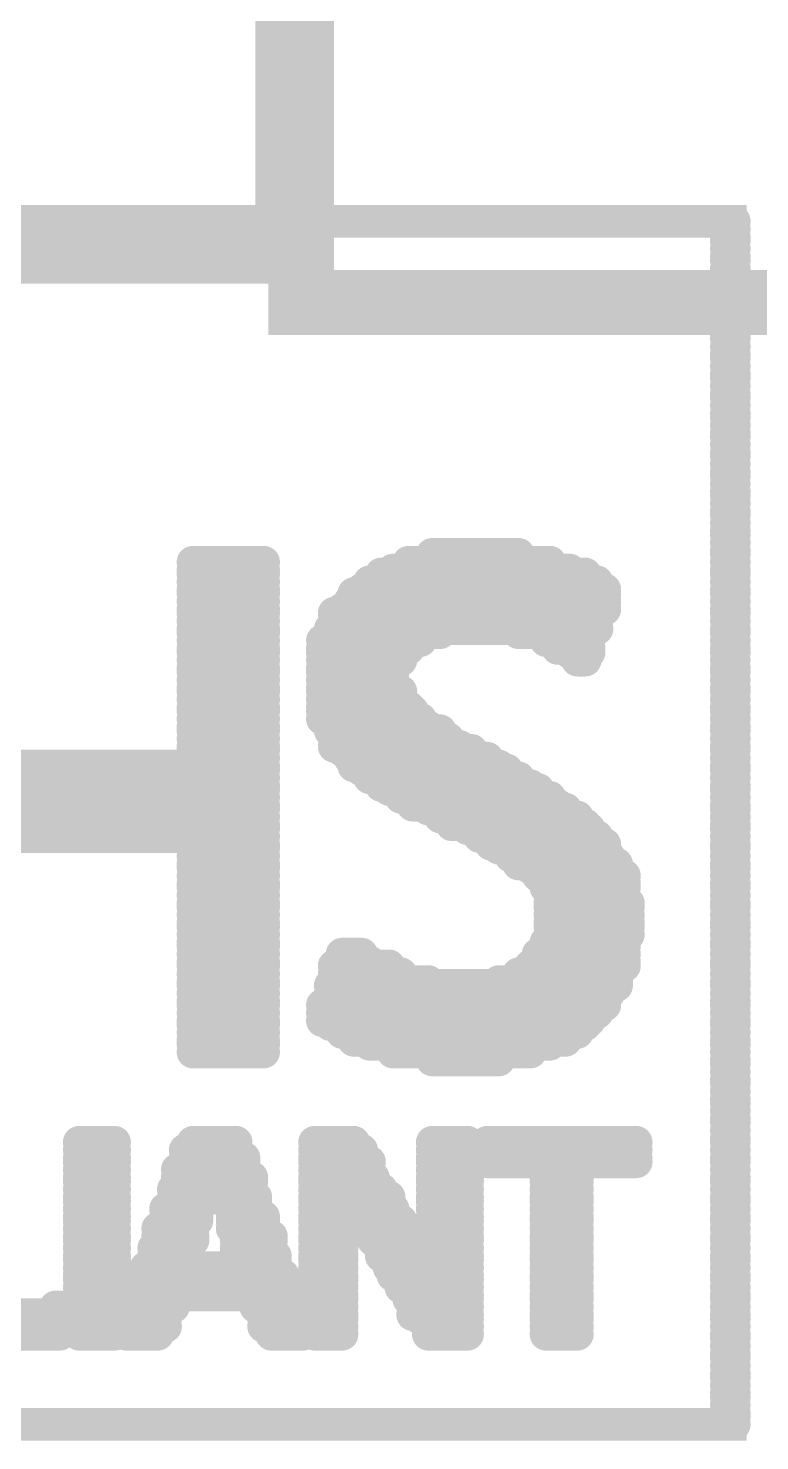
# Model space of a CAD drawing. Extents: x -10 to 105, y 1 to 70.
# Drawn here: x 57.11 to 59.95, y 11.35 to 16.84 of the extents above; entities that cross this region are included whole.
import ezdxf

# ---------------------------------------------------------------- set-up
doc = ezdxf.new("R2010")
doc.units = 0
doc.header["$MEASUREMENT"] = 0
doc.layers.get('0').update_dxf_attribs({"color": 4, "linetype": 'CONTINUOUS'})
for name, color, linetype in [('2D_LINE_126', 56, 'CONTINUOUS'), ('PART_BOT_COPPER_01', 56, 'CONTINUOUS'), ('PART_BOT_COPPER_126', 56, 'CONTINUOUS')]:
    doc.layers.add(name, color=color, linetype=linetype)

# ---------------------------------------------------------------- blocks, each defined once
blk = doc.blocks.new('SMOOTH_0$127')
at = {"const_width": 0.0635}
blk.add_lwpolyline([(-0.03175, 0, 1), (0.03175, 0, 1)], format="xyb", close=True, dxfattribs=at)
blk = doc.blocks.new('DRAWING_5815')
at = {"layer": '2D_LINE_126', "const_width": 0.127}
for points in [[(-6.59892, 4.67868), (-0.19812, 4.67868)], [(-0.2286, 4.6482), (-0.19812, 4.6482)], [(-0.2286, 4.61772), (-0.19812, 4.61772)], [(-0.2286, 4.60248), (-0.19812, 4.60248)], [(-0.2286, 4.572), (-0.19812, 4.572)], [(-0.2286, 4.54152), (-0.19812, 4.54152)], [(-0.2286, 4.52628), (-0.19812, 4.52628)], [(-0.2286, 4.4958), (-0.19812, 4.4958)], [(-0.2286, 4.46532), (-0.19812, 4.46532)], [(-0.2286, 4.45008), (-0.19812, 4.45008)], [(-0.2286, 4.4196), (-0.19812, 4.4196)], [(-0.2286, 4.38912), (-0.19812, 4.38912)], [(-0.2286, 4.37388), (-0.19812, 4.37388)], [(-0.2286, 4.3434), (-0.19812, 4.3434)], [(-0.2286, 4.31292), (-0.19812, 4.31292)], [(-0.2286, 4.29768), (-0.19812, 4.29768)], [(-0.2286, 4.2672), (-0.19812, 4.2672)], [(-0.2286, 4.23672), (-0.19812, 4.23672)], [(-0.2286, 4.22148), (-0.19812, 4.22148)], [(-0.2286, 4.191), (-0.19812, 4.191)], [(-0.2286, 4.16052), (-0.19812, 4.16052)], [(-0.2286, 4.14528), (-0.19812, 4.14528)], [(-0.2286, 4.1148), (-0.19812, 4.1148)], [(-0.2286, 4.08432), (-0.19812, 4.08432)], [(-0.2286, 4.06908), (-0.19812, 4.06908)], [(-0.2286, 4.0386), (-0.19812, 4.0386)], [(-0.2286, 4.00812), (-0.19812, 4.00812)], [(-0.2286, 3.99288), (-0.19812, 3.99288)], [(-0.2286, 3.9624), (-0.19812, 3.9624)], [(-0.2286, 3.93192), (-0.19812, 3.93192)], [(-0.2286, 3.91668), (-0.19812, 3.91668)], [(-0.2286, 3.8862), (-0.19812, 3.8862)], [(-0.2286, 3.85572), (-0.19812, 3.85572)], [(-0.2286, 3.84048), (-0.19812, 3.84048)], [(-0.2286, 3.81), (-0.19812, 3.81)], [(-0.2286, 3.77952), (-0.19812, 3.77952)], [(-0.2286, 3.76428), (-0.19812, 3.76428)], [(-0.2286, 3.7338), (-0.19812, 3.7338)], [(-0.2286, 3.70332), (-0.19812, 3.70332)], [(-0.2286, 3.68808), (-0.19812, 3.68808)], [(-0.2286, 3.6576), (-0.19812, 3.6576)], [(-0.2286, 3.62712), (-0.19812, 3.62712)], [(-0.2286, 3.61188), (-0.19812, 3.61188)], [(-0.2286, 3.5814), (-0.19812, 3.5814)], [(-0.2286, 3.55092), (-0.19812, 3.55092)], [(-0.2286, 3.53568), (-0.19812, 3.53568)], [(-0.2286, 3.5052), (-0.19812, 3.5052)], [(-0.2286, 3.47472), (-0.19812, 3.47472)], [(-0.2286, 3.45948), (-0.19812, 3.45948)], [(-0.2286, 3.429), (-0.19812, 3.429)], [(-0.2286, 3.39852), (-0.19812, 3.39852)], [(-2.30124, 3.3528), (-2.02692, 3.3528)], [(-1.46304, 3.3528), (-0.9144, 3.3528)], [(-1.3716, 3.38328), (-1.03632, 3.38328)], [(-0.2286, 3.38328), (-0.19812, 3.38328)], [(-0.2286, 3.3528), (-0.19812, 3.3528)], [(-2.30124, 3.32232), (-2.02692, 3.32232)], [(-2.30124, 3.30708), (-2.02692, 3.30708)], [(-1.56972, 3.30708), (-0.77724, 3.30708)], [(-1.524, 3.32232), (-0.8382, 3.32232)], [(-0.2286, 3.32232), (-0.19812, 3.32232)], [(-0.2286, 3.30708), (-0.19812, 3.30708)], [(-2.30124, 3.2766), (-2.02692, 3.2766)], [(-2.30124, 3.24612), (-2.02692, 3.24612)], [(-1.64592, 3.24612), (-0.70104, 3.24612)], [(-1.61544, 3.2766), (-0.73152, 3.2766)], [(-0.2286, 3.2766), (-0.19812, 3.2766)], [(-0.2286, 3.24612), (-0.19812, 3.24612)], [(-2.30124, 3.23088), (-2.02692, 3.23088)], [(-2.30124, 3.2004), (-2.02692, 3.2004)], [(-1.69164, 3.2004), (-0.70104, 3.2004)], [(-1.6764, 3.23088), (-0.70104, 3.23088)], [(-0.2286, 3.23088), (-0.19812, 3.23088)], [(-0.2286, 3.2004), (-0.19812, 3.2004)], [(-2.30124, 3.16992), (-2.02692, 3.16992)], [(-2.30124, 3.15468), (-2.02692, 3.15468)], [(-2.30124, 3.1242), (-2.02692, 3.1242)], [(-1.7526, 3.15468), (-0.73152, 3.15468)], [(-1.7526, 3.1242), (-0.73152, 3.1242)], [(-1.72212, 3.16992), (-0.70104, 3.16992)], [(-0.2286, 3.16992), (-0.19812, 3.16992)], [(-0.2286, 3.15468), (-0.19812, 3.15468)], [(-0.2286, 3.1242), (-0.19812, 3.1242)], [(-2.30124, 3.09372), (-2.02692, 3.09372)], [(-2.30124, 3.07848), (-2.02692, 3.07848)], [(-1.76784, 3.09372), (-0.73152, 3.09372)], [(-1.76784, 3.07848), (-1.34112, 3.07848)], [(-1.03632, 3.07848), (-0.762, 3.07848)], [(-0.2286, 3.09372), (-0.19812, 3.09372)], [(-0.2286, 3.07848), (-0.19812, 3.07848)], [(-2.30124, 3.048), (-2.02692, 3.048)], [(-2.30124, 3.01752), (-2.02692, 3.01752)], [(-1.79832, 3.048), (-1.41732, 3.048)], [(-1.79832, 3.01752), (-1.46304, 3.01752)], [(-0.92964, 3.048), (-0.762, 3.048)], [(-0.88392, 3.01752), (-0.762, 3.01752)], [(-0.2286, 3.048), (-0.19812, 3.048)], [(-0.2286, 3.01752), (-0.19812, 3.01752)], [(-2.30124, 3.00228), (-2.02692, 3.00228)], [(-2.30124, 2.9718), (-2.02692, 2.9718)], [(-1.79832, 3.00228), (-1.49352, 3.00228)], [(-1.79832, 2.9718), (-1.49352, 2.9718)], [(-0.8382, 3.00228), (-0.762, 3.00228)], [(-0.80772, 2.9718), (-0.77724, 2.9718)], [(-0.2286, 3.00228), (-0.19812, 3.00228)], [(-0.2286, 2.9718), (-0.19812, 2.9718)], [(-2.30124, 2.94132), (-2.02692, 2.94132)], [(-2.30124, 2.92608), (-2.02692, 2.92608)], [(-1.79832, 2.94132), (-1.524, 2.94132)], [(-1.79832, 2.92608), (-1.524, 2.92608)], [(-0.2286, 2.94132), (-0.19812, 2.94132)], [(-0.2286, 2.92608), (-0.19812, 2.92608)], [(-2.30124, 2.8956), (-2.02692, 2.8956)], [(-2.30124, 2.86512), (-2.02692, 2.86512)], [(-2.30124, 2.84988), (-2.02692, 2.84988)], [(-1.79832, 2.8956), (-1.524, 2.8956)], [(-1.79832, 2.86512), (-1.524, 2.86512)], [(-1.79832, 2.84988), (-1.49352, 2.84988)], [(-0.2286, 2.8956), (-0.19812, 2.8956)], [(-0.2286, 2.86512), (-0.19812, 2.86512)], [(-0.2286, 2.84988), (-0.19812, 2.84988)], [(-2.30124, 2.8194), (-2.02692, 2.8194)], [(-1.79832, 2.8194), (-1.49352, 2.8194)], [(-0.2286, 2.8194), (-0.19812, 2.8194)], [(-2.30124, 2.78892), (-2.02692, 2.78892)], [(-2.30124, 2.77368), (-2.02692, 2.77368)], [(-2.30124, 2.7432), (-2.02692, 2.7432)], [(-1.79832, 2.78892), (-1.46304, 2.78892)], [(-1.79832, 2.77368), (-1.4478, 2.77368)], [(-1.79832, 2.7432), (-1.41732, 2.7432)], [(-0.2286, 2.78892), (-0.19812, 2.78892)], [(-0.2286, 2.77368), (-0.19812, 2.77368)], [(-0.2286, 2.7432), (-0.19812, 2.7432)], [(-2.30124, 2.71272), (-2.02692, 2.71272)], [(-2.30124, 2.69748), (-2.02692, 2.69748)], [(-1.76784, 2.71272), (-1.38684, 2.71272)], [(-1.76784, 2.69748), (-1.34112, 2.69748)], [(-0.2286, 2.71272), (-0.19812, 2.71272)], [(-0.2286, 2.69748), (-0.19812, 2.69748)], [(-2.30124, 2.667), (-2.02692, 2.667)], [(-2.30124, 2.63652), (-2.02692, 2.63652)], [(-1.7526, 2.667), (-1.31064, 2.667)], [(-1.7526, 2.63652), (-1.26492, 2.63652)], [(-0.2286, 2.667), (-0.19812, 2.667)], [(-0.2286, 2.63652), (-0.19812, 2.63652)], [(-2.30124, 2.62128), (-2.02692, 2.62128)], [(-2.30124, 2.5908), (-2.02692, 2.5908)], [(-1.72212, 2.62128), (-1.2192, 2.62128)], [(-1.69164, 2.5908), (-1.15824, 2.5908)], [(-0.2286, 2.62128), (-0.19812, 2.62128)], [(-0.2286, 2.5908), (-0.19812, 2.5908)], [(-3.3528, 2.56032), (-2.02692, 2.56032)], [(-3.3528, 2.54508), (-2.02692, 2.54508)], [(-1.6764, 2.56032), (-1.11252, 2.56032)], [(-1.64592, 2.54508), (-1.08204, 2.54508)], [(-0.2286, 2.56032), (-0.19812, 2.56032)], [(-0.2286, 2.54508), (-0.19812, 2.54508)], [(-3.3528, 2.5146), (-2.02692, 2.5146)], [(-3.3528, 2.48412), (-2.02692, 2.48412)], [(-3.3528, 2.46888), (-2.02692, 2.46888)], [(-1.61544, 2.5146), (-1.03632, 2.5146)], [(-1.56972, 2.48412), (-0.9906, 2.48412)], [(-1.53924, 2.46888), (-0.96012, 2.46888)], [(-0.2286, 2.5146), (-0.19812, 2.5146)], [(-0.2286, 2.48412), (-0.19812, 2.48412)], [(-0.2286, 2.46888), (-0.19812, 2.46888)], [(-3.3528, 2.4384), (-2.02692, 2.4384)], [(-1.49352, 2.4384), (-0.9144, 2.4384)], [(-0.2286, 2.4384), (-0.19812, 2.4384)], [(-3.3528, 2.40792), (-2.02692, 2.40792)], [(-3.3528, 2.39268), (-2.02692, 2.39268)], [(-3.3528, 2.3622), (-2.02692, 2.3622)], [(-1.4478, 2.40792), (-0.88392, 2.40792)], [(-1.38684, 2.39268), (-0.85344, 2.39268)], [(-1.34112, 2.3622), (-0.80772, 2.3622)], [(-0.2286, 2.40792), (-0.19812, 2.40792)], [(-0.2286, 2.39268), (-0.19812, 2.39268)], [(-0.2286, 2.3622), (-0.19812, 2.3622)], [(-3.3528, 2.33172), (-2.02692, 2.33172)], [(-3.3528, 2.31648), (-2.02692, 2.31648)], [(-1.2954, 2.33172), (-0.77724, 2.33172)], [(-1.23444, 2.31648), (-0.762, 2.31648)], [(-0.2286, 2.33172), (-0.19812, 2.33172)], [(-0.2286, 2.31648), (-0.19812, 2.31648)], [(-3.3528, 2.286), (-2.02692, 2.286)], [(-2.30124, 2.25552), (-2.02692, 2.25552)], [(-1.18872, 2.286), (-0.73152, 2.286)], [(-1.143, 2.25552), (-0.70104, 2.25552)], [(-0.2286, 2.286), (-0.19812, 2.286)], [(-0.2286, 2.25552), (-0.19812, 2.25552)], [(-2.30124, 2.24028), (-2.02692, 2.24028)], [(-2.30124, 2.2098), (-2.02692, 2.2098)], [(-1.11252, 2.24028), (-0.70104, 2.24028)], [(-1.0668, 2.2098), (-0.6858, 2.2098)], [(-0.2286, 2.24028), (-0.19812, 2.24028)], [(-0.2286, 2.2098), (-0.19812, 2.2098)], [(-2.30124, 2.17932), (-2.02692, 2.17932)], [(-2.30124, 2.16408), (-2.02692, 2.16408)], [(-2.30124, 2.1336), (-2.02692, 2.1336)], [(-1.03632, 2.17932), (-0.65532, 2.17932)], [(-0.9906, 2.16408), (-0.65532, 2.16408)], [(-0.96012, 2.1336), (-0.62484, 2.1336)], [(-0.2286, 2.17932), (-0.19812, 2.17932)], [(-0.2286, 2.16408), (-0.19812, 2.16408)], [(-0.2286, 2.1336), (-0.19812, 2.1336)], [(-2.30124, 2.10312), (-2.02692, 2.10312)], [(-2.30124, 2.08788), (-2.02692, 2.08788)], [(-0.92964, 2.10312), (-0.62484, 2.10312)], [(-0.92964, 2.08788), (-0.62484, 2.08788)], [(-0.2286, 2.10312), (-0.19812, 2.10312)], [(-0.2286, 2.08788), (-0.19812, 2.08788)], [(-2.30124, 2.0574), (-2.02692, 2.0574)], [(-2.30124, 2.02692), (-2.02692, 2.02692)], [(-0.9144, 2.0574), (-0.62484, 2.0574)], [(-0.9144, 2.02692), (-0.6096, 2.02692)], [(-0.2286, 2.0574), (-0.19812, 2.0574)], [(-0.2286, 2.02692), (-0.19812, 2.02692)], [(-2.30124, 2.01168), (-2.02692, 2.01168)], [(-2.30124, 1.9812), (-2.02692, 1.9812)], [(-0.9144, 2.01168), (-0.6096, 2.01168)], [(-0.9144, 1.9812), (-0.6096, 1.9812)], [(-0.2286, 2.01168), (-0.19812, 2.01168)], [(-0.2286, 1.9812), (-0.19812, 1.9812)], [(-2.30124, 1.95072), (-2.02692, 1.95072)], [(-2.30124, 1.93548), (-2.02692, 1.93548)], [(-0.9144, 1.95072), (-0.6096, 1.95072)], [(-0.9144, 1.93548), (-0.6096, 1.93548)], [(-0.2286, 1.95072), (-0.19812, 1.95072)], [(-0.2286, 1.93548), (-0.19812, 1.93548)], [(-2.30124, 1.905), (-2.02692, 1.905)], [(-2.30124, 1.87452), (-2.02692, 1.87452)], [(-2.30124, 1.85928), (-2.02692, 1.85928)], [(-0.92964, 1.87452), (-0.62484, 1.87452)], [(-0.92964, 1.85928), (-0.62484, 1.85928)], [(-0.9144, 1.905), (-0.6096, 1.905)], [(-0.2286, 1.905), (-0.19812, 1.905)], [(-0.2286, 1.87452), (-0.19812, 1.87452)], [(-0.2286, 1.85928), (-0.19812, 1.85928)], [(-2.30124, 1.8288), (-2.02692, 1.8288)], [(-1.72212, 1.8288), (-1.64592, 1.8288)], [(-0.96012, 1.8288), (-0.62484, 1.8288)], [(-0.2286, 1.8288), (-0.19812, 1.8288)], [(-2.30124, 1.79832), (-2.02692, 1.79832)], [(-2.30124, 1.78308), (-2.02692, 1.78308)], [(-2.30124, 1.7526), (-2.02692, 1.7526)], [(-1.7526, 1.78308), (-1.53924, 1.78308)], [(-1.7526, 1.7526), (-1.49352, 1.7526)], [(-1.72212, 1.79832), (-1.61544, 1.79832)], [(-1.03632, 1.7526), (-0.65532, 1.7526)], [(-0.9906, 1.78308), (-0.62484, 1.78308)], [(-0.96012, 1.79832), (-0.62484, 1.79832)], [(-0.2286, 1.79832), (-0.19812, 1.79832)], [(-0.2286, 1.78308), (-0.19812, 1.78308)], [(-0.2286, 1.7526), (-0.19812, 1.7526)], [(-2.30124, 1.72212), (-2.02692, 1.72212)], [(-2.30124, 1.70688), (-2.02692, 1.70688)], [(-1.76784, 1.70688), (-0.65532, 1.70688)], [(-1.7526, 1.72212), (-1.38684, 1.72212)], [(-1.11252, 1.72212), (-0.65532, 1.72212)], [(-0.2286, 1.72212), (-0.19812, 1.72212)], [(-0.2286, 1.70688), (-0.19812, 1.70688)], [(-2.30124, 1.6764), (-2.02692, 1.6764)], [(-2.30124, 1.64592), (-2.02692, 1.64592)], [(-1.76784, 1.6764), (-0.6858, 1.6764)], [(-1.76784, 1.64592), (-0.70104, 1.64592)], [(-0.2286, 1.6764), (-0.19812, 1.6764)], [(-0.2286, 1.64592), (-0.19812, 1.64592)], [(-2.30124, 1.63068), (-2.02692, 1.63068)], [(-2.30124, 1.6002), (-2.02692, 1.6002)], [(-1.79832, 1.63068), (-0.70104, 1.63068)], [(-1.79832, 1.6002), (-0.73152, 1.6002)], [(-0.2286, 1.63068), (-0.19812, 1.63068)], [(-0.2286, 1.6002), (-0.19812, 1.6002)], [(-2.30124, 1.56972), (-2.02692, 1.56972)], [(-2.30124, 1.55448), (-2.02692, 1.55448)], [(-1.79832, 1.56972), (-0.762, 1.56972)], [(-1.76784, 1.55448), (-0.77724, 1.55448)], [(-0.2286, 1.56972), (-0.19812, 1.56972)], [(-0.2286, 1.55448), (-0.19812, 1.55448)], [(-2.30124, 1.524), (-2.02692, 1.524)], [(-2.30124, 1.49352), (-2.02692, 1.49352)], [(-2.30124, 1.47828), (-2.02692, 1.47828)], [(-1.72212, 1.524), (-0.80772, 1.524)], [(-1.6764, 1.49352), (-0.85344, 1.49352)], [(-1.61544, 1.47828), (-0.9144, 1.47828)], [(-0.2286, 1.524), (-0.19812, 1.524)], [(-0.2286, 1.49352), (-0.19812, 1.49352)], [(-0.2286, 1.47828), (-0.19812, 1.47828)], [(-2.30124, 1.4478), (-2.02692, 1.4478)], [(-1.524, 1.4478), (-0.9906, 1.4478)], [(-0.2286, 1.4478), (-0.19812, 1.4478)], [(-1.3716, 1.41732), (-1.11252, 1.41732)], [(-0.2286, 1.41732), (-0.19812, 1.41732)], [(-0.2286, 1.40208), (-0.19812, 1.40208)], [(-0.2286, 1.3716), (-0.19812, 1.3716)], [(-0.2286, 1.34112), (-0.19812, 1.34112)], [(-0.2286, 1.32588), (-0.19812, 1.32588)], [(-0.2286, 1.2954), (-0.19812, 1.2954)], [(-0.2286, 1.26492), (-0.19812, 1.26492)], [(-0.2286, 1.24968), (-0.19812, 1.24968)], [(-0.2286, 1.2192), (-0.19812, 1.2192)], [(-0.2286, 1.18872), (-0.19812, 1.18872)], [(-0.2286, 1.17348), (-0.19812, 1.17348)], [(-2.7432, 1.09728), (-2.60604, 1.09728)], [(-2.30124, 1.09728), (-2.1336, 1.09728)], [(-1.8288, 1.09728), (-1.6764, 1.09728)], [(-1.3716, 1.09728), (-1.23444, 1.09728)], [(-1.15824, 1.09728), (-0.57912, 1.09728)], [(-0.2286, 1.143), (-0.19812, 1.143)], [(-0.2286, 1.11252), (-0.19812, 1.11252)], [(-0.2286, 1.09728), (-0.19812, 1.09728)], [(-2.7432, 1.0668), (-2.60604, 1.0668)], [(-2.7432, 1.03632), (-2.60604, 1.03632)], [(-2.33172, 1.0668), (-2.1336, 1.0668)], [(-2.33172, 1.03632), (-2.10312, 1.03632)], [(-1.8288, 1.0668), (-1.64592, 1.0668)], [(-1.8288, 1.03632), (-1.64592, 1.03632)], [(-1.3716, 1.0668), (-1.23444, 1.0668)], [(-1.3716, 1.03632), (-1.23444, 1.03632)], [(-1.15824, 1.0668), (-0.57912, 1.0668)], [(-1.15824, 1.03632), (-0.57912, 1.03632)], [(-0.2286, 1.0668), (-0.19812, 1.0668)], [(-0.2286, 1.03632), (-0.19812, 1.03632)], [(-2.7432, 1.02108), (-2.60604, 1.02108)], [(-2.7432, 0.9906), (-2.60604, 0.9906)], [(-2.3622, 0.9906), (-2.10312, 0.9906)], [(-2.33172, 1.02108), (-2.10312, 1.02108)], [(-1.8288, 1.02108), (-1.61544, 1.02108)], [(-1.8288, 0.9906), (-1.61544, 0.9906)], [(-1.3716, 1.02108), (-1.23444, 1.02108)], [(-1.3716, 0.9906), (-1.23444, 0.9906)], [(-1.15824, 1.02108), (-0.57912, 1.02108)], [(-0.92964, 0.9906), (-0.80772, 0.9906)], [(-0.2286, 1.02108), (-0.19812, 1.02108)], [(-0.2286, 0.9906), (-0.19812, 0.9906)], [(-2.7432, 0.96012), (-2.60604, 0.96012)], [(-2.7432, 0.94488), (-2.60604, 0.94488)], [(-2.3622, 0.96012), (-2.22504, 0.96012)], [(-2.3622, 0.94488), (-2.25552, 0.94488)], [(-2.2098, 0.96012), (-2.07264, 0.96012)], [(-2.2098, 0.94488), (-2.07264, 0.94488)], [(-1.8288, 0.96012), (-1.6002, 0.96012)], [(-1.8288, 0.94488), (-1.6002, 0.94488)], [(-1.3716, 0.96012), (-1.23444, 0.96012)], [(-1.3716, 0.94488), (-1.23444, 0.94488)], [(-0.92964, 0.96012), (-0.80772, 0.96012)], [(-0.92964, 0.94488), (-0.80772, 0.94488)], [(-0.2286, 0.96012), (-0.19812, 0.96012)], [(-0.2286, 0.94488), (-0.19812, 0.94488)], [(-2.7432, 0.9144), (-2.60604, 0.9144)], [(-2.7432, 0.88392), (-2.60604, 0.88392)], [(-2.37744, 0.9144), (-2.25552, 0.9144)], [(-2.37744, 0.88392), (-2.25552, 0.88392)], [(-2.2098, 0.9144), (-2.07264, 0.9144)], [(-2.17932, 0.88392), (-2.0574, 0.88392)], [(-1.8288, 0.9144), (-1.56972, 0.9144)], [(-1.8288, 0.88392), (-1.72212, 0.88392)], [(-1.69164, 0.88392), (-1.53924, 0.88392)], [(-1.3716, 0.9144), (-1.23444, 0.9144)], [(-1.3716, 0.88392), (-1.23444, 0.88392)], [(-0.92964, 0.9144), (-0.80772, 0.9144)], [(-0.92964, 0.88392), (-0.80772, 0.88392)], [(-0.2286, 0.9144), (-0.19812, 0.9144)], [(-0.2286, 0.88392), (-0.19812, 0.88392)], [(-2.7432, 0.86868), (-2.60604, 0.86868)], [(-2.7432, 0.8382), (-2.60604, 0.8382)], [(-2.40792, 0.8382), (-2.286, 0.8382)], [(-2.37744, 0.86868), (-2.25552, 0.86868)], [(-2.17932, 0.86868), (-2.0574, 0.86868)], [(-2.14884, 0.8382), (-2.0574, 0.8382)], [(-1.8288, 0.86868), (-1.72212, 0.86868)], [(-1.8288, 0.8382), (-1.72212, 0.8382)], [(-1.6764, 0.86868), (-1.53924, 0.86868)], [(-1.6764, 0.8382), (-1.524, 0.8382)], [(-1.3716, 0.86868), (-1.23444, 0.86868)], [(-1.3716, 0.8382), (-1.23444, 0.8382)], [(-0.92964, 0.86868), (-0.80772, 0.86868)], [(-0.92964, 0.8382), (-0.80772, 0.8382)], [(-0.2286, 0.86868), (-0.19812, 0.86868)], [(-0.2286, 0.8382), (-0.19812, 0.8382)], [(-2.7432, 0.80772), (-2.60604, 0.80772)], [(-2.7432, 0.79248), (-2.60604, 0.79248)], [(-2.7432, 0.762), (-2.60604, 0.762)], [(-2.4384, 0.762), (-2.30124, 0.762)], [(-2.40792, 0.80772), (-2.286, 0.80772)], [(-2.40792, 0.79248), (-2.286, 0.79248)], [(-2.14884, 0.80772), (-2.02692, 0.80772)], [(-2.14884, 0.79248), (-2.02692, 0.79248)], [(-2.14884, 0.762), (-2.02692, 0.762)], [(-1.8288, 0.80772), (-1.72212, 0.80772)], [(-1.8288, 0.79248), (-1.72212, 0.79248)], [(-1.8288, 0.762), (-1.72212, 0.762)], [(-1.64592, 0.80772), (-1.524, 0.80772)], [(-1.61544, 0.79248), (-1.49352, 0.79248)], [(-1.61544, 0.762), (-1.49352, 0.762)], [(-1.3716, 0.80772), (-1.23444, 0.80772)], [(-1.3716, 0.79248), (-1.23444, 0.79248)], [(-1.3716, 0.762), (-1.23444, 0.762)], [(-0.92964, 0.80772), (-0.80772, 0.80772)], [(-0.92964, 0.79248), (-0.80772, 0.79248)], [(-0.92964, 0.762), (-0.80772, 0.762)], [(-0.2286, 0.80772), (-0.19812, 0.80772)], [(-0.2286, 0.79248), (-0.19812, 0.79248)], [(-0.2286, 0.762), (-0.19812, 0.762)], [(-2.7432, 0.73152), (-2.60604, 0.73152)], [(-2.7432, 0.71628), (-2.60604, 0.71628)], [(-2.4384, 0.73152), (-2.30124, 0.73152)], [(-2.4384, 0.71628), (-2.30124, 0.71628)], [(-2.1336, 0.73152), (-1.99644, 0.73152)], [(-2.1336, 0.71628), (-1.99644, 0.71628)], [(-1.8288, 0.73152), (-1.72212, 0.73152)], [(-1.8288, 0.71628), (-1.72212, 0.71628)], [(-1.6002, 0.73152), (-1.46304, 0.73152)], [(-1.6002, 0.71628), (-1.4478, 0.71628)], [(-1.3716, 0.73152), (-1.23444, 0.73152)], [(-1.3716, 0.71628), (-1.23444, 0.71628)], [(-0.92964, 0.73152), (-0.80772, 0.73152)], [(-0.92964, 0.71628), (-0.80772, 0.71628)], [(-0.2286, 0.73152), (-0.19812, 0.73152)], [(-0.2286, 0.71628), (-0.19812, 0.71628)], [(-2.7432, 0.6858), (-2.60604, 0.6858)], [(-2.7432, 0.65532), (-2.60604, 0.65532)], [(-2.45364, 0.6858), (-2.33172, 0.6858)], [(-2.45364, 0.65532), (-2.33172, 0.65532)], [(-2.1336, 0.6858), (-1.99644, 0.6858)], [(-2.10312, 0.65532), (-1.9812, 0.65532)], [(-1.8288, 0.6858), (-1.72212, 0.6858)], [(-1.8288, 0.65532), (-1.72212, 0.65532)], [(-1.56972, 0.6858), (-1.4478, 0.6858)], [(-1.56972, 0.65532), (-1.41732, 0.65532)], [(-1.3716, 0.6858), (-1.23444, 0.6858)], [(-1.3716, 0.65532), (-1.23444, 0.65532)], [(-0.92964, 0.6858), (-0.80772, 0.6858)], [(-0.92964, 0.65532), (-0.80772, 0.65532)], [(-0.2286, 0.6858), (-0.19812, 0.6858)], [(-0.2286, 0.65532), (-0.19812, 0.65532)], [(-2.7432, 0.64008), (-2.60604, 0.64008)], [(-2.7432, 0.6096), (-2.60604, 0.6096)], [(-2.48412, 0.6096), (-1.9812, 0.6096)], [(-2.45364, 0.64008), (-2.33172, 0.64008)], [(-2.10312, 0.64008), (-1.9812, 0.64008)], [(-1.8288, 0.64008), (-1.72212, 0.64008)], [(-1.8288, 0.6096), (-1.72212, 0.6096)], [(-1.53924, 0.64008), (-1.41732, 0.64008)], [(-1.53924, 0.6096), (-1.38684, 0.6096)], [(-1.3716, 0.64008), (-1.23444, 0.64008)], [(-1.3716, 0.6096), (-1.23444, 0.6096)], [(-0.92964, 0.64008), (-0.80772, 0.64008)], [(-0.92964, 0.6096), (-0.80772, 0.6096)], [(-0.2286, 0.64008), (-0.19812, 0.64008)], [(-0.2286, 0.6096), (-0.19812, 0.6096)], [(-2.7432, 0.57912), (-2.60604, 0.57912)], [(-2.7432, 0.56388), (-2.60604, 0.56388)], [(-2.48412, 0.57912), (-1.95072, 0.57912)], [(-2.48412, 0.56388), (-1.95072, 0.56388)], [(-1.8288, 0.57912), (-1.72212, 0.57912)], [(-1.8288, 0.56388), (-1.72212, 0.56388)], [(-1.524, 0.57912), (-1.23444, 0.57912)], [(-1.49352, 0.56388), (-1.23444, 0.56388)], [(-0.92964, 0.57912), (-0.80772, 0.57912)], [(-0.92964, 0.56388), (-0.80772, 0.56388)], [(-0.2286, 0.57912), (-0.19812, 0.57912)], [(-0.2286, 0.56388), (-0.19812, 0.56388)], [(-2.7432, 0.5334), (-2.60604, 0.5334)], [(-2.7432, 0.50292), (-2.60604, 0.50292)], [(-2.7432, 0.48768), (-2.60604, 0.48768)], [(-2.5146, 0.5334), (-1.95072, 0.5334)], [(-2.5146, 0.50292), (-1.92024, 0.50292)], [(-2.5146, 0.48768), (-2.37744, 0.48768)], [(-2.0574, 0.48768), (-1.92024, 0.48768)], [(-1.8288, 0.5334), (-1.72212, 0.5334)], [(-1.8288, 0.50292), (-1.72212, 0.50292)], [(-1.8288, 0.48768), (-1.72212, 0.48768)], [(-1.49352, 0.5334), (-1.23444, 0.5334)], [(-1.46304, 0.50292), (-1.23444, 0.50292)], [(-1.46304, 0.48768), (-1.23444, 0.48768)], [(-0.92964, 0.5334), (-0.80772, 0.5334)], [(-0.92964, 0.50292), (-0.80772, 0.50292)], [(-0.92964, 0.48768), (-0.80772, 0.48768)], [(-0.2286, 0.5334), (-0.19812, 0.5334)], [(-0.2286, 0.50292), (-0.19812, 0.50292)], [(-0.2286, 0.48768), (-0.19812, 0.48768)], [(-2.83464, 0.4572), (-2.8194, 0.4572)], [(-2.7432, 0.4572), (-2.60604, 0.4572)], [(-2.5146, 0.4572), (-2.37744, 0.4572)], [(-2.0574, 0.4572), (-1.92024, 0.4572)], [(-1.8288, 0.4572), (-1.72212, 0.4572)], [(-1.4478, 0.4572), (-1.23444, 0.4572)], [(-0.92964, 0.4572), (-0.80772, 0.4572)], [(-0.2286, 0.4572), (-0.19812, 0.4572)], [(-3.2766, 0.42672), (-2.8194, 0.42672)], [(-3.2766, 0.41148), (-2.8194, 0.41148)], [(-3.2766, 0.381), (-2.8194, 0.381)], [(-2.7432, 0.42672), (-2.60604, 0.42672)], [(-2.7432, 0.41148), (-2.60604, 0.41148)], [(-2.7432, 0.381), (-2.60604, 0.381)], [(-2.56032, 0.381), (-2.40792, 0.381)], [(-2.52984, 0.42672), (-2.40792, 0.42672)], [(-2.52984, 0.41148), (-2.40792, 0.41148)], [(-2.02692, 0.42672), (-1.905, 0.42672)], [(-2.02692, 0.41148), (-1.905, 0.41148)], [(-2.02692, 0.381), (-1.905, 0.381)], [(-1.8288, 0.42672), (-1.72212, 0.42672)], [(-1.8288, 0.41148), (-1.72212, 0.41148)], [(-1.8288, 0.381), (-1.72212, 0.381)], [(-1.4478, 0.42672), (-1.23444, 0.42672)], [(-1.41732, 0.41148), (-1.23444, 0.41148)], [(-1.38684, 0.381), (-1.23444, 0.381)], [(-0.92964, 0.42672), (-0.80772, 0.42672)], [(-0.92964, 0.41148), (-0.80772, 0.41148)], [(-0.92964, 0.381), (-0.80772, 0.381)], [(-0.2286, 0.42672), (-0.19812, 0.42672)], [(-0.2286, 0.41148), (-0.19812, 0.41148)], [(-0.2286, 0.381), (-0.19812, 0.381)], [(-3.2766, 0.35052), (-2.8194, 0.35052)], [(-2.7432, 0.35052), (-2.60604, 0.35052)], [(-2.56032, 0.35052), (-2.4384, 0.35052)], [(-1.99644, 0.35052), (-1.87452, 0.35052)], [(-1.8288, 0.35052), (-1.72212, 0.35052)], [(-1.38684, 0.35052), (-1.23444, 0.35052)], [(-0.92964, 0.35052), (-0.80772, 0.35052)], [(-0.2286, 0.35052), (-0.19812, 0.35052)], [(-0.2286, 0.33528), (-0.19812, 0.33528)], [(-0.2286, 0.3048), (-0.19812, 0.3048)], [(-0.2286, 0.27432), (-0.19812, 0.27432)], [(-0.2286, 0.25908), (-0.19812, 0.25908)], [(-0.2286, 0.2286), (-0.19812, 0.2286)], [(-0.2286, 0.19812), (-0.19812, 0.19812)], [(-0.2286, 0.18288), (-0.19812, 0.18288)], [(-0.2286, 0.1524), (-0.19812, 0.1524)], [(-0.2286, 0.12192), (-0.19812, 0.12192)], [(-0.2286, 0.10668), (-0.19812, 0.10668)], [(-0.2286, 0.0762), (-0.19812, 0.0762)], [(-6.59892, 0), (-0.19812, 0)], [(-0.2286, 0.04572), (-0.19812, 0.04572)], [(-0.2286, 0.03048), (-0.19812, 0.03048)]]:
    blk.add_lwpolyline(points, dxfattribs=at)
blk.add_lwpolyline([(-6.5817, 4.67868), (-0.21336, 4.67868), (-0.21336, 0.00015), (-6.5817, 0.00015)], close=True, dxfattribs=at)
at = {"layer": '2D_LINE_126'}
for p in [(-0.21336, 4.67868), (-0.19812, 4.67868), (-0.2286, 4.6482), (-0.2286, 4.61772), (-0.19812, 4.6482), (-0.19812, 4.61772), (-0.2286, 4.60248), (-0.2286, 4.572), (-0.19812, 4.60248), (-0.19812, 4.572), (-0.2286, 4.54152), (-0.2286, 4.52628), (-0.2286, 4.4958), (-0.19812, 4.54152), (-0.19812, 4.52628), (-0.19812, 4.4958), (-0.2286, 4.46532), (-0.2286, 4.45008), (-0.19812, 4.46532), (-0.19812, 4.45008), (-0.2286, 4.4196), (-0.2286, 4.38912), (-0.19812, 4.4196), (-0.19812, 4.38912), (-0.2286, 4.37388), (-0.2286, 4.3434), (-0.19812, 4.37388), (-0.19812, 4.3434), (-0.2286, 4.31292), (-0.2286, 4.29768), (-0.19812, 4.31292), (-0.19812, 4.29768), (-0.2286, 4.2672), (-0.2286, 4.23672), (-0.2286, 4.22148), (-0.19812, 4.2672), (-0.19812, 4.23672), (-0.19812, 4.22148), (-0.2286, 4.191), (-0.19812, 4.191), (-0.2286, 4.16052), (-0.2286, 4.14528), (-0.2286, 4.1148), (-0.19812, 4.16052), (-0.19812, 4.14528), (-0.19812, 4.1148), (-0.2286, 4.08432), (-0.2286, 4.06908), (-0.19812, 4.08432), (-0.19812, 4.06908), (-0.2286, 4.0386), (-0.2286, 4.00812), (-0.19812, 4.0386), (-0.19812, 4.00812), (-0.2286, 3.99288), (-0.2286, 3.9624), (-0.19812, 3.99288), (-0.19812, 3.9624), (-0.2286, 3.93192), (-0.2286, 3.91668), (-0.19812, 3.93192), (-0.19812, 3.91668), (-0.2286, 3.8862), (-0.2286, 3.85572), (-0.2286, 3.84048), (-0.19812, 3.8862), (-0.19812, 3.85572), (-0.19812, 3.84048), (-0.2286, 3.81), (-0.19812, 3.81), (-0.2286, 3.77952), (-0.2286, 3.76428), (-0.2286, 3.7338), (-0.19812, 3.77952), (-0.19812, 3.76428), (-0.19812, 3.7338), (-0.2286, 3.70332), (-0.2286, 3.68808), (-0.19812, 3.70332), (-0.19812, 3.68808), (-0.2286, 3.6576), (-0.2286, 3.62712), (-0.19812, 3.6576), (-0.19812, 3.62712), (-0.2286, 3.61188), (-0.2286, 3.5814), (-0.19812, 3.61188), (-0.19812, 3.5814), (-0.2286, 3.55092), (-0.2286, 3.53568), (-0.19812, 3.55092), (-0.19812, 3.53568), (-0.2286, 3.5052), (-0.2286, 3.47472), (-0.2286, 3.45948), (-0.19812, 3.5052), (-0.19812, 3.47472), (-0.19812, 3.45948), (-0.2286, 3.429), (-0.2286, 3.39852), (-0.19812, 3.429), (-0.19812, 3.39852), (-2.30124, 3.3528), (-2.02692, 3.3528), (-1.46304, 3.3528), (-1.3716, 3.38328), (-1.03632, 3.38328), (-0.9144, 3.3528), (-0.2286, 3.38328), (-0.2286, 3.3528), (-0.19812, 3.38328), (-0.19812, 3.3528), (-2.30124, 3.32232), (-2.30124, 3.30708), (-2.02692, 3.32232), (-2.02692, 3.30708), (-1.56972, 3.30708), (-1.524, 3.32232), (-0.8382, 3.32232), (-0.77724, 3.30708), (-0.2286, 3.32232), (-0.2286, 3.30708), (-0.19812, 3.32232), (-0.19812, 3.30708), (-2.30124, 3.2766), (-2.30124, 3.24612), (-2.02692, 3.2766), (-2.02692, 3.24612), (-1.64592, 3.24612), (-1.61544, 3.2766), (-0.73152, 3.2766), (-0.70104, 3.24612), (-0.2286, 3.2766), (-0.2286, 3.24612), (-0.19812, 3.2766), (-0.19812, 3.24612), (-2.30124, 3.23088), (-2.30124, 3.2004), (-2.02692, 3.23088), (-2.02692, 3.2004), (-1.69164, 3.2004), (-1.6764, 3.23088), (-0.70104, 3.23088), (-0.70104, 3.2004), (-0.2286, 3.23088), (-0.2286, 3.2004), (-0.19812, 3.23088), (-0.19812, 3.2004), (-2.30124, 3.16992), (-2.30124, 3.15468), (-2.30124, 3.1242), (-2.02692, 3.16992), (-2.02692, 3.15468), (-2.02692, 3.1242), (-1.7526, 3.15468), (-1.7526, 3.1242), (-1.72212, 3.16992), (-0.73152, 3.15468), (-0.73152, 3.1242), (-0.70104, 3.16992), (-0.2286, 3.16992), (-0.2286, 3.15468), (-0.2286, 3.1242), (-0.19812, 3.16992), (-0.19812, 3.15468), (-0.19812, 3.1242), (-2.30124, 3.09372), (-2.30124, 3.07848), (-2.02692, 3.09372), (-2.02692, 3.07848), (-1.76784, 3.09372), (-1.76784, 3.07848), (-1.34112, 3.07848), (-1.03632, 3.07848), (-0.762, 3.07848), (-0.73152, 3.09372), (-0.2286, 3.09372), (-0.2286, 3.07848), (-0.19812, 3.09372), (-0.19812, 3.07848), (-2.30124, 3.048), (-2.30124, 3.01752), (-2.02692, 3.048), (-2.02692, 3.01752), (-1.79832, 3.048), (-1.79832, 3.01752), (-1.46304, 3.01752), (-1.41732, 3.048), (-0.92964, 3.048), (-0.88392, 3.01752), (-0.762, 3.048), (-0.762, 3.01752), (-0.2286, 3.048), (-0.2286, 3.01752), (-0.19812, 3.048), (-0.19812, 3.01752), (-2.30124, 3.00228), (-2.30124, 2.9718), (-2.02692, 3.00228), (-2.02692, 2.9718), (-1.79832, 3.00228), (-1.79832, 2.9718), (-1.49352, 3.00228), (-1.49352, 2.9718), (-0.8382, 3.00228), (-0.80772, 2.9718), (-0.77724, 2.9718), (-0.762, 3.00228), (-0.2286, 3.00228), (-0.2286, 2.9718), (-0.19812, 3.00228), (-0.19812, 2.9718), (-2.30124, 2.94132), (-2.30124, 2.92608), (-2.02692, 2.94132), (-2.02692, 2.92608), (-1.79832, 2.94132), (-1.79832, 2.92608), (-1.524, 2.94132), (-1.524, 2.92608), (-0.2286, 2.94132), (-0.2286, 2.92608), (-0.19812, 2.94132), (-0.19812, 2.92608), (-2.30124, 2.8956), (-2.30124, 2.86512), (-2.30124, 2.84988), (-2.02692, 2.8956), (-2.02692, 2.86512), (-2.02692, 2.84988), (-1.79832, 2.8956), (-1.79832, 2.86512), (-1.79832, 2.84988), (-1.524, 2.8956), (-1.524, 2.86512), (-1.49352, 2.84988), (-0.2286, 2.8956), (-0.2286, 2.86512), (-0.2286, 2.84988), (-0.19812, 2.8956), (-0.19812, 2.86512), (-0.19812, 2.84988), (-2.30124, 2.8194), (-2.02692, 2.8194), (-1.79832, 2.8194), (-1.49352, 2.8194), (-0.2286, 2.8194), (-0.19812, 2.8194), (-2.30124, 2.78892), (-2.30124, 2.77368), (-2.30124, 2.7432), (-2.02692, 2.78892), (-2.02692, 2.77368), (-2.02692, 2.7432), (-1.79832, 2.78892), (-1.79832, 2.77368), (-1.79832, 2.7432), (-1.46304, 2.78892), (-1.4478, 2.77368), (-1.41732, 2.7432), (-0.2286, 2.78892), (-0.2286, 2.77368), (-0.2286, 2.7432), (-0.19812, 2.78892), (-0.19812, 2.77368), (-0.19812, 2.7432), (-2.30124, 2.71272), (-2.30124, 2.69748), (-2.02692, 2.71272), (-2.02692, 2.69748), (-1.76784, 2.71272), (-1.76784, 2.69748), (-1.38684, 2.71272), (-1.34112, 2.69748), (-0.2286, 2.71272), (-0.2286, 2.69748), (-0.19812, 2.71272), (-0.19812, 2.69748), (-2.30124, 2.667), (-2.30124, 2.63652), (-2.02692, 2.667), (-2.02692, 2.63652), (-1.7526, 2.667), (-1.7526, 2.63652), (-1.31064, 2.667), (-1.26492, 2.63652), (-0.2286, 2.667), (-0.2286, 2.63652), (-0.19812, 2.667), (-0.19812, 2.63652), (-2.30124, 2.62128), (-2.30124, 2.5908), (-2.02692, 2.62128), (-2.02692, 2.5908), (-1.72212, 2.62128), (-1.69164, 2.5908), (-1.2192, 2.62128), (-1.15824, 2.5908), (-0.2286, 2.62128), (-0.2286, 2.5908), (-0.19812, 2.62128), (-0.19812, 2.5908), (-2.02692, 2.56032), (-2.02692, 2.54508), (-1.6764, 2.56032), (-1.64592, 2.54508), (-1.11252, 2.56032), (-1.08204, 2.54508), (-0.2286, 2.56032), (-0.2286, 2.54508), (-0.19812, 2.56032), (-0.19812, 2.54508), (-2.02692, 2.5146), (-2.02692, 2.48412), (-2.02692, 2.46888), (-1.61544, 2.5146), (-1.56972, 2.48412), (-1.53924, 2.46888), (-1.03632, 2.5146), (-0.9906, 2.48412), (-0.96012, 2.46888), (-0.2286, 2.5146), (-0.2286, 2.48412), (-0.2286, 2.46888), (-0.19812, 2.5146), (-0.19812, 2.48412), (-0.19812, 2.46888), (-2.02692, 2.4384), (-1.49352, 2.4384), (-0.9144, 2.4384), (-0.2286, 2.4384), (-0.19812, 2.4384), (-2.02692, 2.40792), (-2.02692, 2.39268), (-2.02692, 2.3622), (-1.4478, 2.40792), (-1.38684, 2.39268), (-1.34112, 2.3622), (-0.88392, 2.40792), (-0.85344, 2.39268), (-0.80772, 2.3622), (-0.2286, 2.40792), (-0.2286, 2.39268), (-0.2286, 2.3622), (-0.19812, 2.40792), (-0.19812, 2.39268), (-0.19812, 2.3622), (-2.02692, 2.33172), (-2.02692, 2.31648), (-1.2954, 2.33172), (-1.23444, 2.31648), (-0.77724, 2.33172), (-0.762, 2.31648), (-0.2286, 2.33172), (-0.2286, 2.31648), (-0.19812, 2.33172), (-0.19812, 2.31648), (-2.30124, 2.25552), (-2.02692, 2.286), (-2.02692, 2.25552), (-1.18872, 2.286), (-1.143, 2.25552), (-0.73152, 2.286), (-0.70104, 2.25552), (-0.2286, 2.286), (-0.2286, 2.25552), (-0.19812, 2.286), (-0.19812, 2.25552), (-2.30124, 2.24028), (-2.30124, 2.2098), (-2.02692, 2.24028), (-2.02692, 2.2098), (-1.11252, 2.24028), (-1.0668, 2.2098), (-0.70104, 2.24028), (-0.6858, 2.2098), (-0.2286, 2.24028), (-0.2286, 2.2098), (-0.19812, 2.24028), (-0.19812, 2.2098), (-2.30124, 2.17932), (-2.30124, 2.16408), (-2.30124, 2.1336), (-2.02692, 2.17932), (-2.02692, 2.16408), (-2.02692, 2.1336), (-1.03632, 2.17932), (-0.9906, 2.16408), (-0.96012, 2.1336), (-0.65532, 2.17932), (-0.65532, 2.16408), (-0.62484, 2.1336), (-0.2286, 2.17932), (-0.2286, 2.16408), (-0.2286, 2.1336), (-0.19812, 2.17932), (-0.19812, 2.16408), (-0.19812, 2.1336), (-2.30124, 2.10312), (-2.30124, 2.08788), (-2.02692, 2.10312), (-2.02692, 2.08788), (-0.92964, 2.10312), (-0.92964, 2.08788), (-0.62484, 2.10312), (-0.62484, 2.08788), (-0.2286, 2.10312), (-0.2286, 2.08788), (-0.19812, 2.10312), (-0.19812, 2.08788), (-2.30124, 2.0574), (-2.30124, 2.02692), (-2.02692, 2.0574), (-2.02692, 2.02692), (-0.9144, 2.0574), (-0.9144, 2.02692), (-0.62484, 2.0574), (-0.6096, 2.02692), (-0.2286, 2.0574), (-0.2286, 2.02692), (-0.19812, 2.0574), (-0.19812, 2.02692), (-2.30124, 2.01168), (-2.30124, 1.9812), (-2.02692, 2.01168), (-2.02692, 1.9812), (-0.9144, 2.01168), (-0.9144, 1.9812), (-0.6096, 2.01168), (-0.6096, 1.9812), (-0.2286, 2.01168), (-0.2286, 1.9812), (-0.19812, 2.01168), (-0.19812, 1.9812), (-2.30124, 1.95072), (-2.30124, 1.93548), (-2.02692, 1.95072), (-2.02692, 1.93548), (-0.9144, 1.95072), (-0.9144, 1.93548), (-0.6096, 1.95072), (-0.6096, 1.93548), (-0.2286, 1.95072), (-0.2286, 1.93548), (-0.19812, 1.95072), (-0.19812, 1.93548), (-2.30124, 1.905), (-2.30124, 1.87452), (-2.30124, 1.85928), (-2.02692, 1.905), (-2.02692, 1.87452), (-2.02692, 1.85928), (-0.92964, 1.87452), (-0.92964, 1.85928), (-0.9144, 1.905), (-0.62484, 1.87452), (-0.62484, 1.85928), (-0.6096, 1.905), (-0.2286, 1.905), (-0.2286, 1.87452), (-0.2286, 1.85928), (-0.19812, 1.905), (-0.19812, 1.87452), (-0.19812, 1.85928), (-2.30124, 1.8288), (-2.02692, 1.8288), (-1.72212, 1.8288), (-1.64592, 1.8288), (-0.96012, 1.8288), (-0.62484, 1.8288), (-0.2286, 1.8288), (-0.19812, 1.8288), (-2.30124, 1.79832), (-2.30124, 1.78308), (-2.30124, 1.7526), (-2.02692, 1.79832), (-2.02692, 1.78308), (-2.02692, 1.7526), (-1.7526, 1.78308), (-1.7526, 1.7526), (-1.72212, 1.79832), (-1.61544, 1.79832), (-1.53924, 1.78308), (-1.49352, 1.7526), (-1.03632, 1.7526), (-0.9906, 1.78308), (-0.96012, 1.79832), (-0.65532, 1.7526), (-0.62484, 1.79832), (-0.62484, 1.78308), (-0.2286, 1.79832), (-0.2286, 1.78308), (-0.2286, 1.7526), (-0.19812, 1.79832), (-0.19812, 1.78308), (-0.19812, 1.7526), (-2.30124, 1.72212), (-2.30124, 1.70688), (-2.02692, 1.72212), (-2.02692, 1.70688), (-1.76784, 1.70688), (-1.7526, 1.72212), (-1.38684, 1.72212), (-1.11252, 1.72212), (-0.65532, 1.72212), (-0.65532, 1.70688), (-0.2286, 1.72212), (-0.2286, 1.70688), (-0.19812, 1.72212), (-0.19812, 1.70688), (-2.30124, 1.6764), (-2.30124, 1.64592), (-2.02692, 1.6764), (-2.02692, 1.64592), (-1.76784, 1.6764), (-1.76784, 1.64592), (-0.70104, 1.64592), (-0.6858, 1.6764), (-0.2286, 1.6764), (-0.2286, 1.64592), (-0.19812, 1.6764), (-0.19812, 1.64592), (-2.30124, 1.63068), (-2.30124, 1.6002), (-2.02692, 1.63068), (-2.02692, 1.6002), (-1.79832, 1.63068), (-1.79832, 1.6002), (-0.73152, 1.6002), (-0.70104, 1.63068), (-0.2286, 1.63068), (-0.2286, 1.6002), (-0.19812, 1.63068), (-0.19812, 1.6002), (-2.30124, 1.56972), (-2.30124, 1.55448), (-2.02692, 1.56972), (-2.02692, 1.55448), (-1.79832, 1.56972), (-1.76784, 1.55448), (-0.77724, 1.55448), (-0.762, 1.56972), (-0.2286, 1.56972), (-0.2286, 1.55448), (-0.19812, 1.56972), (-0.19812, 1.55448), (-2.30124, 1.524), (-2.30124, 1.49352), (-2.30124, 1.47828), (-2.02692, 1.524), (-2.02692, 1.49352), (-2.02692, 1.47828), (-1.72212, 1.524), (-1.6764, 1.49352), (-1.61544, 1.47828), (-0.9144, 1.47828), (-0.85344, 1.49352), (-0.80772, 1.524), (-0.2286, 1.524), (-0.2286, 1.49352), (-0.2286, 1.47828), (-0.19812, 1.524), (-0.19812, 1.49352), (-0.19812, 1.47828), (-2.30124, 1.4478), (-2.02692, 1.4478), (-1.524, 1.4478), (-0.9906, 1.4478), (-0.2286, 1.4478), (-0.19812, 1.4478), (-1.3716, 1.41732), (-1.11252, 1.41732), (-0.2286, 1.41732), (-0.2286, 1.40208), (-0.2286, 1.3716), (-0.19812, 1.41732), (-0.19812, 1.40208), (-0.19812, 1.3716), (-0.2286, 1.34112), (-0.2286, 1.32588), (-0.19812, 1.34112), (-0.19812, 1.32588), (-0.2286, 1.2954), (-0.2286, 1.26492), (-0.19812, 1.2954), (-0.19812, 1.26492), (-0.2286, 1.24968), (-0.2286, 1.2192), (-0.19812, 1.24968), (-0.19812, 1.2192), (-0.2286, 1.18872), (-0.2286, 1.17348), (-0.19812, 1.18872), (-0.19812, 1.17348), (-2.7432, 1.09728), (-2.60604, 1.09728), (-2.30124, 1.09728), (-2.1336, 1.09728), (-1.8288, 1.09728), (-1.6764, 1.09728), (-1.3716, 1.09728), (-1.23444, 1.09728), (-1.15824, 1.09728), (-0.57912, 1.09728), (-0.2286, 1.143), (-0.2286, 1.11252), (-0.2286, 1.09728), (-0.19812, 1.143), (-0.19812, 1.11252), (-0.19812, 1.09728), (-2.7432, 1.0668), (-2.7432, 1.03632), (-2.60604, 1.0668), (-2.60604, 1.03632), (-2.33172, 1.0668), (-2.33172, 1.03632), (-2.1336, 1.0668), (-2.10312, 1.03632), (-1.8288, 1.0668), (-1.8288, 1.03632), (-1.64592, 1.0668), (-1.64592, 1.03632), (-1.3716, 1.0668), (-1.3716, 1.03632), (-1.23444, 1.0668), (-1.23444, 1.03632), (-1.15824, 1.0668), (-1.15824, 1.03632), (-0.57912, 1.0668), (-0.57912, 1.03632), (-0.2286, 1.0668), (-0.2286, 1.03632), (-0.19812, 1.0668), (-0.19812, 1.03632), (-2.7432, 1.02108), (-2.7432, 0.9906), (-2.60604, 1.02108), (-2.60604, 0.9906), (-2.3622, 0.9906), (-2.33172, 1.02108), (-2.10312, 1.02108), (-2.10312, 0.9906), (-1.8288, 1.02108), (-1.8288, 0.9906), (-1.61544, 1.02108), (-1.61544, 0.9906), (-1.3716, 1.02108), (-1.3716, 0.9906), (-1.23444, 1.02108), (-1.23444, 0.9906), (-1.15824, 1.02108), (-0.92964, 0.9906), (-0.80772, 0.9906), (-0.57912, 1.02108), (-0.2286, 1.02108), (-0.2286, 0.9906), (-0.19812, 1.02108), (-0.19812, 0.9906), (-2.7432, 0.96012), (-2.7432, 0.94488), (-2.60604, 0.96012), (-2.60604, 0.94488), (-2.3622, 0.96012), (-2.3622, 0.94488), (-2.25552, 0.94488), (-2.22504, 0.96012), (-2.2098, 0.96012), (-2.2098, 0.94488), (-2.07264, 0.96012), (-2.07264, 0.94488), (-1.8288, 0.96012), (-1.8288, 0.94488), (-1.6002, 0.96012), (-1.6002, 0.94488), (-1.3716, 0.96012), (-1.3716, 0.94488), (-1.23444, 0.96012), (-1.23444, 0.94488), (-0.92964, 0.96012), (-0.92964, 0.94488), (-0.80772, 0.96012), (-0.80772, 0.94488), (-0.2286, 0.96012), (-0.2286, 0.94488), (-0.19812, 0.96012), (-0.19812, 0.94488), (-2.7432, 0.9144), (-2.7432, 0.88392), (-2.60604, 0.9144), (-2.60604, 0.88392), (-2.37744, 0.9144), (-2.37744, 0.88392), (-2.25552, 0.9144), (-2.25552, 0.88392), (-2.2098, 0.9144), (-2.17932, 0.88392), (-2.07264, 0.9144), (-2.0574, 0.88392), (-1.8288, 0.9144), (-1.8288, 0.88392), (-1.72212, 0.88392), (-1.69164, 0.88392), (-1.56972, 0.9144), (-1.53924, 0.88392), (-1.3716, 0.9144), (-1.3716, 0.88392), (-1.23444, 0.9144), (-1.23444, 0.88392), (-0.92964, 0.9144), (-0.92964, 0.88392), (-0.80772, 0.9144), (-0.80772, 0.88392), (-0.2286, 0.9144), (-0.2286, 0.88392), (-0.19812, 0.9144), (-0.19812, 0.88392), (-2.7432, 0.86868), (-2.7432, 0.8382), (-2.60604, 0.86868), (-2.60604, 0.8382), (-2.40792, 0.8382), (-2.37744, 0.86868), (-2.286, 0.8382), (-2.25552, 0.86868), (-2.17932, 0.86868), (-2.14884, 0.8382), (-2.0574, 0.86868), (-2.0574, 0.8382), (-1.8288, 0.86868), (-1.8288, 0.8382), (-1.72212, 0.86868), (-1.72212, 0.8382), (-1.6764, 0.86868), (-1.6764, 0.8382), (-1.53924, 0.86868), (-1.524, 0.8382), (-1.3716, 0.86868), (-1.3716, 0.8382), (-1.23444, 0.86868), (-1.23444, 0.8382), (-0.92964, 0.86868), (-0.92964, 0.8382), (-0.80772, 0.86868), (-0.80772, 0.8382), (-0.2286, 0.86868), (-0.2286, 0.8382), (-0.19812, 0.86868), (-0.19812, 0.8382), (-2.7432, 0.80772), (-2.7432, 0.79248), (-2.7432, 0.762), (-2.60604, 0.80772), (-2.60604, 0.79248), (-2.60604, 0.762), (-2.4384, 0.762), (-2.40792, 0.80772), (-2.40792, 0.79248), (-2.30124, 0.762), (-2.286, 0.80772), (-2.286, 0.79248), (-2.14884, 0.80772), (-2.14884, 0.79248), (-2.14884, 0.762), (-2.02692, 0.80772), (-2.02692, 0.79248), (-2.02692, 0.762), (-1.8288, 0.80772), (-1.8288, 0.79248), (-1.8288, 0.762), (-1.72212, 0.80772), (-1.72212, 0.79248), (-1.72212, 0.762), (-1.64592, 0.80772), (-1.61544, 0.79248), (-1.61544, 0.762), (-1.524, 0.80772), (-1.49352, 0.79248), (-1.49352, 0.762), (-1.3716, 0.80772), (-1.3716, 0.79248), (-1.3716, 0.762), (-1.23444, 0.80772), (-1.23444, 0.79248), (-1.23444, 0.762), (-0.92964, 0.80772), (-0.92964, 0.79248), (-0.92964, 0.762), (-0.80772, 0.80772), (-0.80772, 0.79248), (-0.80772, 0.762), (-0.2286, 0.80772), (-0.2286, 0.79248), (-0.2286, 0.762), (-0.19812, 0.80772), (-0.19812, 0.79248), (-0.19812, 0.762), (-2.7432, 0.73152), (-2.7432, 0.71628), (-2.60604, 0.73152), (-2.60604, 0.71628), (-2.4384, 0.73152), (-2.4384, 0.71628), (-2.30124, 0.73152), (-2.30124, 0.71628), (-2.1336, 0.73152), (-2.1336, 0.71628), (-1.99644, 0.73152), (-1.99644, 0.71628), (-1.8288, 0.73152), (-1.8288, 0.71628), (-1.72212, 0.73152), (-1.72212, 0.71628), (-1.6002, 0.73152), (-1.6002, 0.71628), (-1.46304, 0.73152), (-1.4478, 0.71628), (-1.3716, 0.73152), (-1.3716, 0.71628), (-1.23444, 0.73152), (-1.23444, 0.71628), (-0.92964, 0.73152), (-0.92964, 0.71628), (-0.80772, 0.73152), (-0.80772, 0.71628), (-0.2286, 0.73152), (-0.2286, 0.71628), (-0.19812, 0.73152), (-0.19812, 0.71628), (-2.7432, 0.6858), (-2.7432, 0.65532), (-2.60604, 0.6858), (-2.60604, 0.65532), (-2.45364, 0.6858), (-2.45364, 0.65532), (-2.33172, 0.6858), (-2.33172, 0.65532), (-2.1336, 0.6858), (-2.10312, 0.65532), (-1.99644, 0.6858), (-1.9812, 0.65532), (-1.8288, 0.6858), (-1.8288, 0.65532), (-1.72212, 0.6858), (-1.72212, 0.65532), (-1.56972, 0.6858), (-1.56972, 0.65532), (-1.4478, 0.6858), (-1.41732, 0.65532), (-1.3716, 0.6858), (-1.3716, 0.65532), (-1.23444, 0.6858), (-1.23444, 0.65532), (-0.92964, 0.6858), (-0.92964, 0.65532), (-0.80772, 0.6858), (-0.80772, 0.65532), (-0.2286, 0.6858), (-0.2286, 0.65532), (-0.19812, 0.6858), (-0.19812, 0.65532), (-2.7432, 0.64008), (-2.7432, 0.6096), (-2.60604, 0.64008), (-2.60604, 0.6096), (-2.48412, 0.6096), (-2.45364, 0.64008), (-2.33172, 0.64008), (-2.10312, 0.64008), (-1.9812, 0.64008), (-1.9812, 0.6096), (-1.8288, 0.64008), (-1.8288, 0.6096), (-1.72212, 0.64008), (-1.72212, 0.6096), (-1.53924, 0.64008), (-1.53924, 0.6096), (-1.41732, 0.64008), (-1.38684, 0.6096), (-1.3716, 0.64008), (-1.3716, 0.6096), (-1.23444, 0.64008), (-1.23444, 0.6096), (-0.92964, 0.64008), (-0.92964, 0.6096), (-0.80772, 0.64008), (-0.80772, 0.6096), (-0.2286, 0.64008), (-0.2286, 0.6096), (-0.19812, 0.64008), (-0.19812, 0.6096), (-2.7432, 0.57912), (-2.7432, 0.56388), (-2.60604, 0.57912), (-2.60604, 0.56388), (-2.48412, 0.57912), (-2.48412, 0.56388), (-1.95072, 0.57912), (-1.95072, 0.56388), (-1.8288, 0.57912), (-1.8288, 0.56388), (-1.72212, 0.57912), (-1.72212, 0.56388), (-1.524, 0.57912), (-1.49352, 0.56388), (-1.23444, 0.57912), (-1.23444, 0.56388), (-0.92964, 0.57912), (-0.92964, 0.56388), (-0.80772, 0.57912), (-0.80772, 0.56388), (-0.2286, 0.57912), (-0.2286, 0.56388), (-0.19812, 0.57912), (-0.19812, 0.56388), (-2.7432, 0.5334), (-2.7432, 0.50292), (-2.7432, 0.48768), (-2.60604, 0.5334), (-2.60604, 0.50292), (-2.60604, 0.48768), (-2.5146, 0.5334), (-2.5146, 0.50292), (-2.5146, 0.48768), (-2.37744, 0.48768), (-2.0574, 0.48768), (-1.95072, 0.5334), (-1.92024, 0.50292), (-1.92024, 0.48768), (-1.8288, 0.5334), (-1.8288, 0.50292), (-1.8288, 0.48768), (-1.72212, 0.5334), (-1.72212, 0.50292), (-1.72212, 0.48768), (-1.49352, 0.5334), (-1.46304, 0.50292), (-1.46304, 0.48768), (-1.23444, 0.5334), (-1.23444, 0.50292), (-1.23444, 0.48768), (-0.92964, 0.5334), (-0.92964, 0.50292), (-0.92964, 0.48768), (-0.80772, 0.5334), (-0.80772, 0.50292), (-0.80772, 0.48768), (-0.2286, 0.5334), (-0.2286, 0.50292), (-0.2286, 0.48768), (-0.19812, 0.5334), (-0.19812, 0.50292), (-0.19812, 0.48768), (-2.83464, 0.4572), (-2.8194, 0.4572), (-2.7432, 0.4572), (-2.60604, 0.4572), (-2.5146, 0.4572), (-2.37744, 0.4572), (-2.0574, 0.4572), (-1.92024, 0.4572), (-1.8288, 0.4572), (-1.72212, 0.4572), (-1.4478, 0.4572), (-1.23444, 0.4572), (-0.92964, 0.4572), (-0.80772, 0.4572), (-0.2286, 0.4572), (-0.19812, 0.4572), (-2.8194, 0.42672), (-2.8194, 0.41148), (-2.8194, 0.381), (-2.7432, 0.42672), (-2.7432, 0.41148), (-2.7432, 0.381), (-2.60604, 0.42672), (-2.60604, 0.41148), (-2.60604, 0.381), (-2.56032, 0.381), (-2.52984, 0.42672), (-2.52984, 0.41148), (-2.40792, 0.42672), (-2.40792, 0.41148), (-2.40792, 0.381), (-2.02692, 0.42672), (-2.02692, 0.41148), (-2.02692, 0.381), (-1.905, 0.42672), (-1.905, 0.41148), (-1.905, 0.381), (-1.8288, 0.42672), (-1.8288, 0.41148), (-1.8288, 0.381), (-1.72212, 0.42672), (-1.72212, 0.41148), (-1.72212, 0.381), (-1.4478, 0.42672), (-1.41732, 0.41148), (-1.38684, 0.381), (-1.23444, 0.42672), (-1.23444, 0.41148), (-1.23444, 0.381), (-0.92964, 0.42672), (-0.92964, 0.41148), (-0.92964, 0.381), (-0.80772, 0.42672), (-0.80772, 0.41148), (-0.80772, 0.381), (-0.2286, 0.42672), (-0.2286, 0.41148), (-0.2286, 0.381), (-0.19812, 0.42672), (-0.19812, 0.41148), (-0.19812, 0.381), (-2.8194, 0.35052), (-2.7432, 0.35052), (-2.60604, 0.35052), (-2.56032, 0.35052), (-2.4384, 0.35052), (-1.99644, 0.35052), (-1.87452, 0.35052), (-1.8288, 0.35052), (-1.72212, 0.35052), (-1.38684, 0.35052), (-1.23444, 0.35052), (-0.92964, 0.35052), (-0.80772, 0.35052), (-0.2286, 0.35052), (-0.2286, 0.33528), (-0.19812, 0.35052), (-0.19812, 0.33528), (-0.2286, 0.3048), (-0.2286, 0.27432), (-0.19812, 0.3048), (-0.19812, 0.27432), (-0.2286, 0.25908), (-0.2286, 0.2286), (-0.19812, 0.25908), (-0.19812, 0.2286), (-0.2286, 0.19812), (-0.2286, 0.18288), (-0.19812, 0.19812), (-0.19812, 0.18288), (-0.2286, 0.1524), (-0.2286, 0.12192), (-0.2286, 0.10668), (-0.19812, 0.1524), (-0.19812, 0.12192), (-0.19812, 0.10668), (-0.2286, 0.0762), (-0.19812, 0.0762), (-0.2286, 0.04572), (-0.2286, 0.03048), (-0.21336, 0.00015), (-0.19812, 0.04572), (-0.19812, 0.03048), (-0.19812, 0)]:
    blk.add_blockref('SMOOTH_0$127', p, dxfattribs=at)
blk = doc.blocks.new('SMOOTH_0$254')
at = {"const_width": 0.127}
blk.add_lwpolyline([(-0.0635, 0, 1), (0.0635, 0, 1)], format="xyb", close=True, dxfattribs=at)
blk = doc.blocks.new('PART_BODY_BOT_5764')
at = {"layer": 'PART_BOT_COPPER_01', "const_width": 0.254}
blk.add_lwpolyline([(-0.2, 8.5), (1.3, 8.5), (1.3, 7.1628), (-0.2, 7.1628)], close=True, dxfattribs=at)
at = {"layer": 'PART_BOT_COPPER_126', "const_width": 0.254}
blk.add_lwpolyline([(-0.4, 7.112), (1.5, 7.112), (1.5, 2), (-0.4, 2)], close=True, dxfattribs=at)
at = {"layer": 'PART_BOT_COPPER_01'}
blk.add_blockref('SMOOTH_0$254', (1.3, 7.1628), dxfattribs=at)
at = {"layer": 'PART_BOT_COPPER_126'}
blk.add_blockref('SMOOTH_0$254', (1.5, 7.112), dxfattribs=at)
blk = doc.blocks.new('SYM_BOT_40')
blk.add_blockref('PART_BODY_BOT_5764', (0, 0))
blk = doc.blocks.new('PART_BOT_310')
blk.add_blockref('SYM_BOT_40', (0, 0))

msp = doc.modelspace()

# ---------------------------------------------------------------- block references
at = {"xscale": -1, "rotation": 90}
msp.add_blockref('PART_BOT_310', (65.278, 17.272), dxfattribs=at)
msp.add_blockref('DRAWING_5815', (60.0469, 11.4094))

doc.saveas('drawing.dxf')
